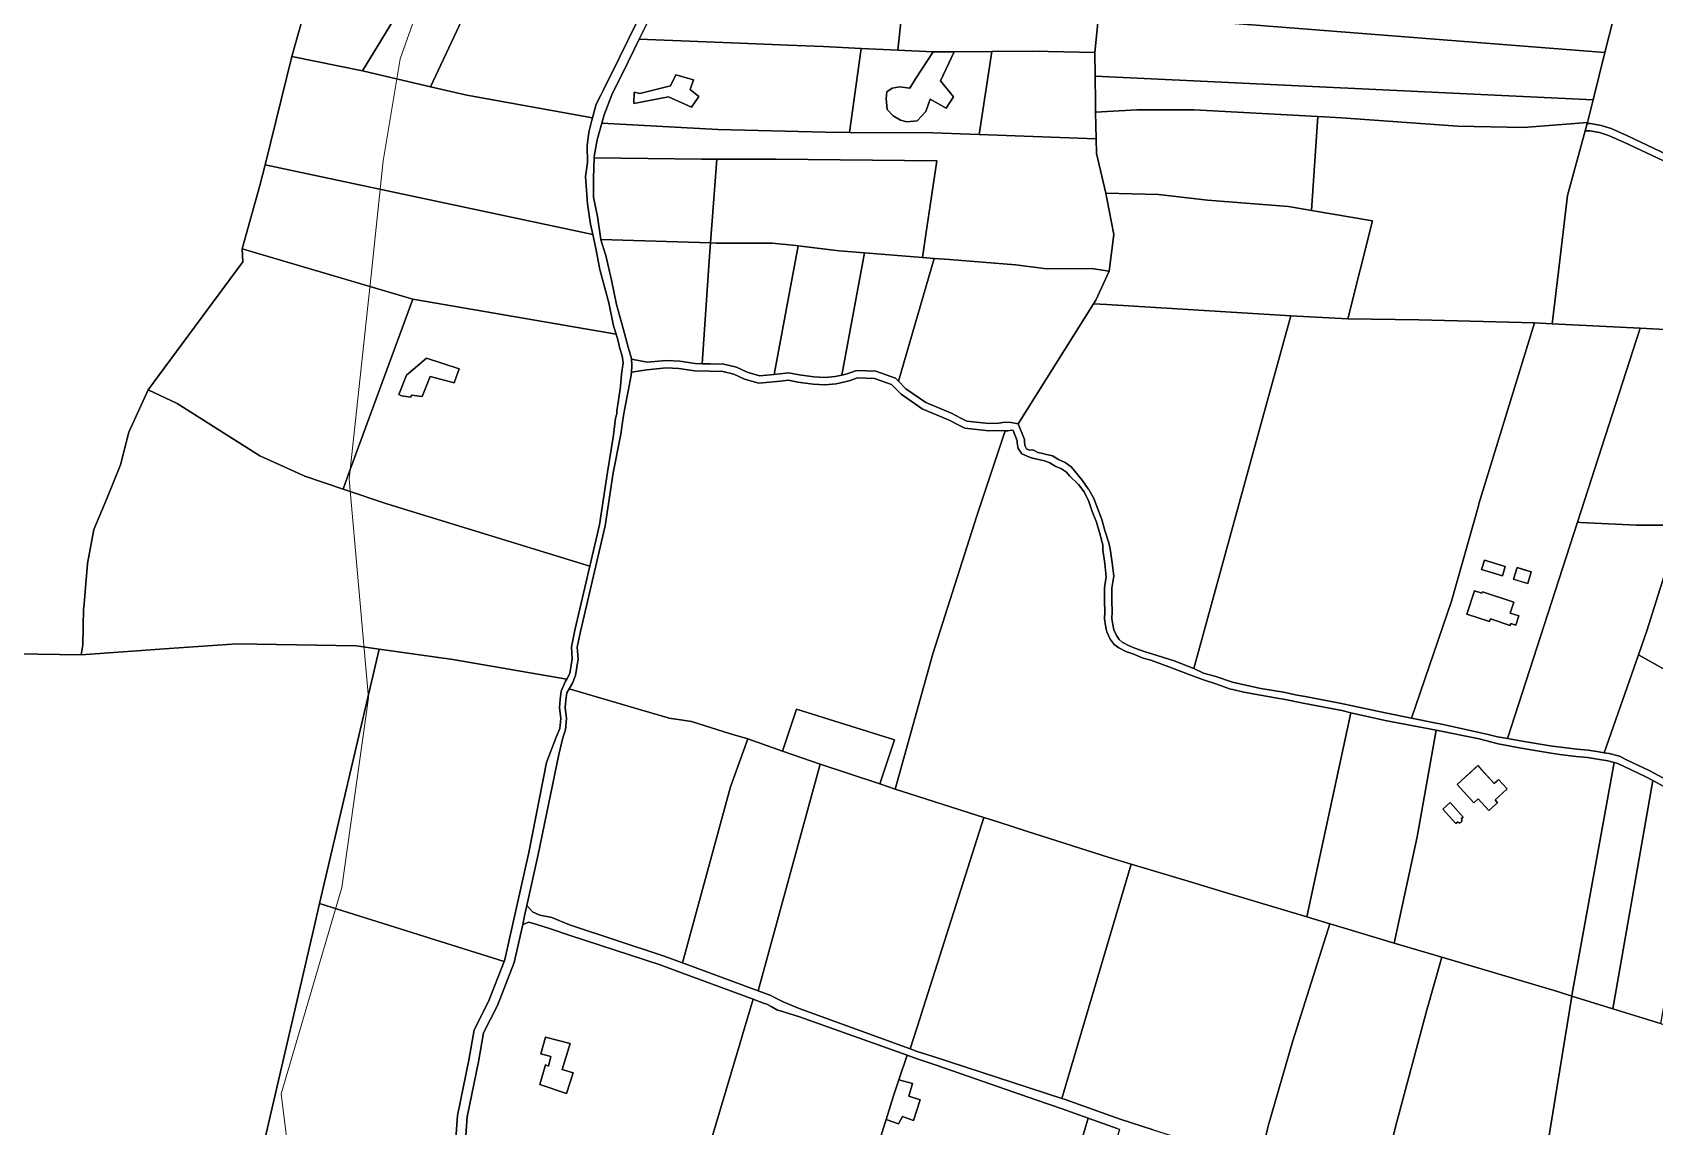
# Model space of a CAD drawing. Header units: metres. Extents: x 3 to 1027712, y 40 to 4430649.
# Drawn here: x 504594 to 505261, y 4408848 to 4409298 of the extents above; entities that cross this region are included whole.
import ezdxf

# ---------------------------------------------------------------- set-up
doc = ezdxf.new("R2010")
doc.units = ezdxf.units.M
doc.header["$MEASUREMENT"] = 0
doc.layers.add('A.ES.SDGC.CP.07003.cadastralparcel — CadastralParcel', color=1, linetype='Continuous')
doc.layers.add('Habitats_5_km', color=7, linetype='Continuous', lineweight=9, true_color=0xbefad2)

msp = doc.modelspace()

# ---------------------------------------------------------------- linework, layer by layer
at = {"layer": 'A.ES.SDGC.CP.07003.cadastralparcel — CadastralParcel', "color": 7, "linetype": 'Continuous', "flags": 128}
for points in [[(504729.9, 4409282.33), (504700.88, 4409288.25), (504708.15, 4409314.23), (504718.33, 4409331.3), (504731.54, 4409347.3), (504744.5, 4409363.81), (504755.3, 4409375.82), (504763.26, 4409373.19), (504776.1, 4409368.96), (504786.64, 4409366.83), (504769.05, 4409341.98), (504754.2, 4409320.55), (504745.78, 4409308.4), (504729.9, 4409282.33)], [(504732.78, 4409281.75), (504729.9, 4409282.33), (504745.78, 4409308.4), (504754.2, 4409320.55), (504769.05, 4409341.98), (504786.64, 4409366.83), (504799.93, 4409364.15), (504791.32, 4409346.68), (504785.68, 4409335.22), (504757.93, 4409275.82), (504732.78, 4409281.75)], [(504772.76, 4409272.32), (504757.93, 4409275.82), (504785.68, 4409335.22), (504791.32, 4409346.68), (504796.29, 4409345.34), (504800.69, 4409344.01), (504809.52, 4409342.24), (504819.35, 4409339.78), (504830.17, 4409335.99), (504833.35, 4409334.87), (504852.96, 4409325.58), (504850.68, 4409320.93), (504845.47, 4409308.07), (504835.63, 4409287.89), (504828.86, 4409274.36), (504827.9, 4409272.34), (504826.05, 4409268.6), (504824.55, 4409263.1), (504772.76, 4409272.32)], [(504964.57, 4409290.16), (504950.11, 4409290.88), (504952.3, 4409311.39), (504955.71, 4409342.61), (504988.79, 4409340.42), (505014.9, 4409338.68), (505033.01, 4409337.77), (505034.06, 4409337.72), (505034.37, 4409323.15), (505034.27, 4409322.08), (505032.73, 4409306.22), (505031.14, 4409289.87), (505005.59, 4409290.54), (504988.68, 4409290.38), (504973.29, 4409290.23), (504964.91, 4409290.14), (504964.57, 4409290.16)], [(505240.89, 4409289.93), (505032.73, 4409306.22), (505034.27, 4409322.08), (505246.29, 4409311.59), (505240.89, 4409289.93)], [(505233.61, 4409260.7), (505233.71, 4409261.13), (505236.03, 4409270.44), (505240.89, 4409289.93), (505246.29, 4409311.59), (505249.82, 4409325.77), (505295.27, 4409322.8), (505281.71, 4409240.75), (505277.4, 4409242.79), (505250.25, 4409255.66), (505243.43, 4409258.65), (505239.42, 4409259.88), (505235.03, 4409260.71), (505233.61, 4409260.7)], [(505031.22, 4409280.23), (505031.14, 4409289.87), (505032.73, 4409306.22), (505240.89, 4409289.93), (505236.03, 4409270.44), (505031.22, 4409280.23)], [(504875.98, 4409258.21), (504828.4, 4409260.88), (504829.36, 4409264.29), (504832.44, 4409272.57), (504839.22, 4409286.12), (504843.75, 4409295.41), (504888.54, 4409293.63), (504904.88, 4409292.98), (504919.51, 4409292.4), (504934.97, 4409291.63), (504930.26, 4409257.05), (504920.35, 4409257.1), (504875.98, 4409258.21)], [(504824.65, 4409215.06), (504689.83, 4409243.75), (504700.88, 4409288.25), (504729.9, 4409282.33), (504732.78, 4409281.75), (504757.93, 4409275.82), (504772.76, 4409272.32), (504824.55, 4409263.1), (504824.28, 4409262.11), (504823.01, 4409257.15), (504822.26, 4409251.56), (504822.4, 4409244.7), (504821.65, 4409238.85), (504822.44, 4409227.67), (504823.73, 4409219.29), (504824.65, 4409215.06)], [(504964.47, 4409256.87), (504930.26, 4409257.05), (504934.97, 4409291.63), (504950.11, 4409290.88), (504964.57, 4409290.16), (504957.3, 4409279.07), (504955.02, 4409275.25), (504950.7, 4409275.74), (504947.77, 4409275.23), (504945.49, 4409273.69), (504945.24, 4409271.03), (504945.76, 4409266.46), (504948.18, 4409263.8), (504951.11, 4409262.03), (504953.78, 4409261.41), (504958.1, 4409261.8), (504961.53, 4409265.62), (504963.42, 4409270.71), (504969.92, 4409267.05), (504972.96, 4409271.63), (504967.6, 4409278.22), (504973.29, 4409290.23), (504988.68, 4409290.38), (504983.56, 4409256.18), (504964.47, 4409256.87)], [(504973.29, 4409290.23), (504967.6, 4409278.22), (504972.96, 4409271.63), (504969.92, 4409267.05), (504963.42, 4409270.71), (504961.53, 4409265.62), (504958.1, 4409261.8), (504953.78, 4409261.41), (504951.11, 4409262.03), (504948.18, 4409263.8), (504945.76, 4409266.46), (504945.24, 4409271.03), (504945.49, 4409273.69), (504947.77, 4409275.23), (504950.7, 4409275.74), (504955.02, 4409275.25), (504957.3, 4409279.07), (504964.57, 4409290.16), (504964.91, 4409290.14), (504973.29, 4409290.23)], [(505031.62, 4409254.44), (504983.56, 4409256.18), (504988.68, 4409290.38), (505005.59, 4409290.54), (505031.14, 4409289.87), (505031.22, 4409280.23), (505031.32, 4409269.17), (505031.4, 4409265.35), (505031.62, 4409254.44)], [(504868.2, 4409271.77), (504865.28, 4409267.44), (504855.73, 4409271.72), (504841.5, 4409269.01), (504841.62, 4409273.58), (504844.03, 4409273.08), (504856.61, 4409276.17), (504858.77, 4409280.75), (504866.03, 4409278.62), (504864.64, 4409274.68), (504868.2, 4409271.77)], [(504868.2, 4409271.77), (504864.64, 4409274.68), (504866.03, 4409278.62), (504858.77, 4409280.75), (504856.61, 4409276.17), (504844.03, 4409273.08), (504841.62, 4409273.58), (504841.5, 4409269.01), (504855.73, 4409271.72), (504865.28, 4409267.44), (504868.2, 4409271.77)], [(505031.22, 4409280.23), (505236.03, 4409270.44), (505233.71, 4409261.13), (505207.42, 4409259.01), (505180.47, 4409259.67), (505132.53, 4409263.06), (505122.83, 4409263.59), (505072.01, 4409266.4), (505048.36, 4409266.31), (505031.4, 4409265.35), (505031.32, 4409269.17), (505031.22, 4409280.23)], [(504869.27, 4409245.99), (504825.18, 4409246.61), (504825.2, 4409247.12), (504826.46, 4409253.98), (504828.4, 4409260.88), (504875.98, 4409258.21), (504920.35, 4409257.1), (504930.26, 4409257.05), (504964.47, 4409256.87), (504983.56, 4409256.18), (505031.62, 4409254.44), (505031.75, 4409248.35), (505035.59, 4409232.04), (505036.11, 4409229.83), (505038.94, 4409214.98), (505036.94, 4409199.99), (505029.69, 4409201.1), (505011.38, 4409200.91), (504998.41, 4409202.52), (504971.33, 4409204.71), (504965.01, 4409205.21), (504960.27, 4409205.59), (504961.8, 4409215.95), (504963.43, 4409226.96), (504966.15, 4409245.32), (504899.91, 4409245.98), (504875.59, 4409245.99), (504869.27, 4409245.99)], [(505031.62, 4409254.44), (505031.4, 4409265.35), (505048.36, 4409266.31), (505072.01, 4409266.4), (505122.83, 4409263.59), (505120.2, 4409224.94), (505110.75, 4409226.54), (505077.43, 4409229.21), (505057.34, 4409231.55), (505035.59, 4409232.04), (505031.75, 4409248.35), (505031.62, 4409254.44)], [(505145.34, 4409220.69), (505120.2, 4409224.94), (505122.83, 4409263.59), (505132.53, 4409263.06), (505180.47, 4409259.67), (505207.42, 4409259.01), (505233.71, 4409261.13), (505233.61, 4409260.7), (505232.79, 4409257.7), (505225.54, 4409231.14), (505221.79, 4409199.85), (505219.21, 4409178.28), (505211.93, 4409178.64), (505164.38, 4409179.87), (505135.14, 4409180.27), (505145.34, 4409220.69)], [(505255.46, 4409176.48), (505219.21, 4409178.28), (505221.79, 4409199.85), (505225.54, 4409231.14), (505232.79, 4409257.7), (505234.75, 4409257.71), (505238.7, 4409256.96), (505242.39, 4409255.83), (505249, 4409252.93), (505276.11, 4409240.08), (505281.51, 4409237.52), (505270.78, 4409175.71), (505255.46, 4409176.48)], [(504750.6, 4409188.41), (504680.44, 4409209.11), (504687.71, 4409235.23), (504689.83, 4409243.75), (504824.65, 4409215.06), (504825.91, 4409209.26), (504827.46, 4409200.62), (504831.17, 4409186.91), (504833.09, 4409177.51), (504834.18, 4409173.97), (504750.6, 4409188.41)], [(504824.97, 4409230.35), (504824.96, 4409238.22), (504825.18, 4409246.61), (504869.27, 4409245.99), (504875.59, 4409245.99), (504873.05, 4409211.55), (504827.91, 4409212.96), (504826.52, 4409222.47), (504824.97, 4409230.35)], [(504875.44, 4409211.48), (504873.05, 4409211.55), (504875.59, 4409245.99), (504899.91, 4409245.98), (504966.15, 4409245.32), (504963.43, 4409226.96), (504961.8, 4409215.95), (504960.27, 4409205.59), (504936.32, 4409207.52), (504925.93, 4409208.35), (504909.1, 4409210.33), (504908.12, 4409210.45), (504898.46, 4409211.43), (504875.44, 4409211.48)], [(505036.01, 4409186.19), (505030.59, 4409186.52), (505031.54, 4409188.05), (505036.94, 4409199.99), (505038.94, 4409214.98), (505036.11, 4409229.83), (505035.59, 4409232.04), (505057.34, 4409231.55), (505077.43, 4409229.21), (505110.75, 4409226.54), (505120.2, 4409224.94), (505145.34, 4409220.69), (505135.14, 4409180.27), (505111.74, 4409181.59), (505036.01, 4409186.19)], [(504653.63, 4409145.55), (504641.78, 4409151.07), (504646.05, 4409156.85), (504680.73, 4409203.79), (504680.44, 4409209.11), (504750.6, 4409188.41), (504723.89, 4409115.67), (504721.9, 4409110.26), (504706.12, 4409115.63), (504687.71, 4409123.93), (504653.63, 4409145.55)], [(504827.91, 4409212.96), (504873.05, 4409211.55), (504872.5, 4409204.13), (504869.64, 4409161.88), (504866.73, 4409161.99), (504860.36, 4409162.86), (504854.76, 4409163.22), (504847, 4409162.43), (504840.52, 4409163.79), (504840.5, 4409164.07), (504839.22, 4409168.63), (504837.17, 4409176.38), (504834.35, 4409186.28), (504832.29, 4409196.31), (504829.98, 4409206.35), (504827.93, 4409212.82), (504827.91, 4409212.96)], [(504872.84, 4409161.75), (504869.64, 4409161.88), (504872.5, 4409204.13), (504873.05, 4409211.55), (504875.44, 4409211.48), (504898.46, 4409211.43), (504908.12, 4409210.45), (504909.1, 4409210.33), (504899.23, 4409157.43), (504893.21, 4409156.87), (504888.11, 4409158.37), (504883.66, 4409160.38), (504878.56, 4409161.64), (504872.84, 4409161.75)], [(504899.23, 4409157.43), (504909.1, 4409210.33), (504925.93, 4409208.35), (504936.32, 4409207.52), (504927, 4409157.21), (504924.26, 4409156.57), (504920.19, 4409156.18), (504915.48, 4409156.42), (504909.5, 4409157.29), (504905.17, 4409158.17), (504901.48, 4409157.64), (504899.23, 4409157.43)], [(504927, 4409157.21), (504936.32, 4409207.52), (504960.27, 4409205.59), (504965.01, 4409205.21), (504950.31, 4409154.66), (504949.08, 4409155.88), (504941.06, 4409158.78), (504933.04, 4409159.01), (504929.22, 4409157.73), (504927, 4409157.21)], [(504953.42, 4409151.58), (504950.31, 4409154.66), (504965.01, 4409205.21), (504971.33, 4409204.71), (504998.41, 4409202.52), (505011.38, 4409200.91), (505029.69, 4409201.1), (505036.94, 4409199.99), (505031.54, 4409188.05), (505030.59, 4409186.52), (504999.64, 4409137.11), (504996.71, 4409137.62), (504994.15, 4409137.86), (504991.62, 4409137.34), (504987.55, 4409137.21), (504978.52, 4409138.2), (504977.3, 4409138.83), (504976.6, 4409139.21), (504973.36, 4409140.86), (504972.4, 4409141.34), (504961.57, 4409145.89), (504953.42, 4409151.58)], [(504739.85, 4409104.16), (504721.9, 4409110.26), (504723.89, 4409115.67), (504750.6, 4409188.41), (504834.18, 4409173.97), (504834.89, 4409171.67), (504835.79, 4409168.12), (504836.68, 4409165.08), (504837.07, 4409162.27), (504836.44, 4409157.58), (504835.95, 4409152.49), (504835.18, 4409146.92), (504834.57, 4409142.45), (504834.52, 4409141.94), (504834.44, 4409141.18), (504833.94, 4409139.4), (504833.19, 4409132.41), (504830.67, 4409117.28), (504827.41, 4409095.54), (504823.4, 4409078.52), (504739.85, 4409104.16)], [(505002.21, 4409130.63), (504999.64, 4409137.11), (505030.59, 4409186.52), (505036.01, 4409186.19), (505111.74, 4409181.59), (505097.87, 4409131.37), (505071.77, 4409036.44), (505063.67, 4409039.54), (505054.49, 4409042.52), (505051.87, 4409043.24), (505047.57, 4409044.78), (505044.95, 4409045.86), (505042.33, 4409047.29), (505041.14, 4409048.36), (505040.06, 4409050.03), (505038.87, 4409052.41), (505038.51, 4409054.55), (505038.15, 4409057.06), (505038.27, 4409059.8), (505038.15, 4409064.32), (505038.15, 4409069.45), (505038.92, 4409074.49), (505038.17, 4409079.98), (505037.42, 4409085.71), (505036.92, 4409088.21), (505035.17, 4409093.21), (505033.92, 4409097.7), (505032.17, 4409102.43), (505030.68, 4409106.42), (505028.6, 4409110.12), (505028.43, 4409110.42), (505025.93, 4409113.92), (505022.93, 4409117.65), (505021.44, 4409119.41), (505018.94, 4409121.15), (505016.19, 4409122.39), (505013.69, 4409123.89), (505010.7, 4409124.64), (505009.66, 4409124.91), (505007.7, 4409125.39), (505005.7, 4409126.39), (505004.03, 4409126.32), (505002.96, 4409126.88), (505002.46, 4409127.89), (505002.21, 4409129.39), (505002.21, 4409130.63)], [(505075.83, 4409034.54), (505071.77, 4409036.44), (505097.87, 4409131.37), (505111.74, 4409181.59), (505135.14, 4409180.27), (505164.38, 4409179.87), (505211.93, 4409178.64), (505189.1, 4409104.14), (505188.89, 4409103.4), (505177.75, 4409064.09), (505161.33, 4409015.99), (505151.14, 4409018.02), (505131.82, 4409022.19), (505117.57, 4409024.89), (505114.38, 4409025.53), (505108.74, 4409026.67), (505099.32, 4409028.22), (505093.72, 4409029.41), (505087.76, 4409030.84), (505080.84, 4409033.11), (505075.83, 4409034.54)], [(505171.53, 4409013.97), (505161.33, 4409015.99), (505177.75, 4409064.09), (505188.89, 4409103.4), (505189.1, 4409104.14), (505211.93, 4409178.64), (505219.21, 4409178.28), (505255.46, 4409176.48), (505229.68, 4409096.66), (505200.9, 4409007.6), (505196.76, 4409008.33), (505192.87, 4409009.26), (505189.25, 4409010.12), (505173.14, 4409013.62), (505171.53, 4409013.97)], [(505230.82, 4409096.54), (505229.68, 4409096.66), (505255.46, 4409176.48), (505270.78, 4409175.71), (505288.63, 4409174.82), (505295.21, 4409174.5), (505282.86, 4409131.86), (505277.06, 4409111.82), (505271.87, 4409095.41), (505253.83, 4409095.36), (505230.82, 4409096.54)], [(504745.91, 4409148.63), (504744.86, 4409149.21), (504747.97, 4409157.08), (504756.21, 4409164.19), (504769.63, 4409159.73), (504767.6, 4409153.93), (504764.04, 4409154.95), (504757.74, 4409156.58), (504754.38, 4409148.35), (504750.11, 4409148.96), (504749.8, 4409148.04), (504745.91, 4409148.63)], [(504744.86, 4409149.21), (504745.91, 4409148.63), (504749.8, 4409148.04), (504750.11, 4409148.96), (504754.38, 4409148.35), (504757.74, 4409156.58), (504764.04, 4409154.95), (504767.6, 4409153.93), (504769.63, 4409159.73), (504756.21, 4409164.19), (504747.97, 4409157.08), (504744.86, 4409149.21)], [(504843.89, 4409019.54), (504814.88, 4409028.08), (504816.21, 4409030.43), (504817.49, 4409033.57), (504818.61, 4409040.37), (504818.22, 4409045.16), (504819.53, 4409051.65), (504829.77, 4409095.08), (504833.04, 4409116.9), (504836.11, 4409132.93), (504837.12, 4409139.66), (504837.75, 4409143.59), (504839.13, 4409150.59), (504840.39, 4409157.08), (504840.47, 4409158.41), (504846.84, 4409159.41), (504854.81, 4409160.21), (504860.06, 4409159.88), (504866.46, 4409158.99), (504872.75, 4409158.75), (504878.17, 4409158.66), (504882.67, 4409157.54), (504887.06, 4409155.55), (504892.91, 4409153.82), (504901.83, 4409154.67), (504905.08, 4409155.12), (504908.98, 4409154.33), (504915.19, 4409153.44), (504920.26, 4409153.17), (504924.75, 4409153.61), (504930.04, 4409154.85), (504933.49, 4409156), (504940.49, 4409155.8), (504947.44, 4409153.29), (504951.49, 4409149.27), (504960.12, 4409143.25), (504971.14, 4409138.62), (504975.22, 4409136.54), (504977.62, 4409135.27), (504987.44, 4409134.2), (504991.63, 4409134.33), (504994.25, 4409134.25), (504982.63, 4409099.22), (504964.44, 4409042.51), (504949.05, 4408986.8), (504942.61, 4408988.95), (504948.75, 4409007.14), (504908.42, 4409019.7), (504902.67, 4409002.48), (504888.35, 4409007.43), (504881.29, 4409009.61), (504865.19, 4409014.59), (504860.69, 4409015.29), (504855.9, 4409016.04), (504855.65, 4409016.08), (504843.89, 4409019.54)], [(504614.25, 4409042.12), (504614.83, 4409046.17), (504615.19, 4409061), (504615.23, 4409061.41), (504616.76, 4409079.61), (504619.4, 4409093.64), (504624.94, 4409106.73), (504630.37, 4409120.2), (504633.76, 4409133.71), (504641.78, 4409151.07), (504653.63, 4409145.55), (504687.71, 4409123.93), (504706.12, 4409115.63), (504721.9, 4409110.26), (504739.85, 4409104.16), (504823.4, 4409078.52), (504817.19, 4409052.17), (504815.8, 4409045.3), (504816.19, 4409040.47), (504815.19, 4409034.37), (504813.92, 4409032.11), (504767.02, 4409040.18), (504736.71, 4409044.46), (504727.24, 4409045.8), (504678.22, 4409046.62), (504650.35, 4409044.66), (504614.25, 4409042.12)], [(505035.8, 4409052.58), (505035.99, 4409051.47), (505037.45, 4409048.54), (505039, 4409046.34), (505040.92, 4409044.88), (505043.91, 4409043.41), (505046.67, 4409042.45), (505051.01, 4409040.65), (505054.17, 4409039.81), (505062.67, 4409036.71), (505070.6, 4409033.68), (505075.38, 4409031.86), (505080.85, 4409030.06), (505086.94, 4409027.95), (505087.84, 4409027.76), (505092.4, 4409026.75), (505099.23, 4409025.46), (505106.93, 4409024.13), (505108.7, 4409023.82), (505117.5, 4409022.02), (505132.67, 4409019.09), (505136.44, 4409018.24), (505118.34, 4408934.22), (505083.87, 4408944.58), (505070.93, 4408948.47), (505046, 4408955.97), (505036.98, 4408958.68), (505003.38, 4408969.39), (504991.19, 4408973.28), (504985.45, 4408975.11), (504955.04, 4408984.81), (504949.05, 4408986.8), (504964.44, 4409042.51), (504982.63, 4409099.22), (504994.25, 4409134.25), (504995.36, 4409134.21), (504996.81, 4409134.55), (504997.47, 4409134.43), (504999.21, 4409130.06), (504999.21, 4409129.13), (504999.57, 4409126.95), (505001.09, 4409124.75), (505004.27, 4409123.39), (505005.49, 4409123.01), (505007.41, 4409122.62), (505010.34, 4409121.96), (505012.53, 4409121.09), (505014.8, 4409119.74), (505017.45, 4409118.54), (505019.41, 4409117.17), (505020.62, 4409115.75), (505024.32, 4409112.19), (505026.74, 4409109.1), (505028.6, 4409105.21), (505029.96, 4409101.1), (505031.76, 4409096.64), (505033.06, 4409092.42), (505034.35, 4409087.29), (505034.46, 4409085.23), (505035.19, 4409079.59), (505035.73, 4409074.19), (505035.15, 4409069.67), (505035.15, 4409064.28), (505035.27, 4409059.82), (505035.15, 4409056.91), (505035.55, 4409054.1), (505035.8, 4409052.58)], [(505206.9, 4409006.55), (505200.9, 4409007.6), (505229.68, 4409096.66), (505230.82, 4409096.54), (505253.83, 4409095.36), (505271.87, 4409095.41), (505269.15, 4409086.79), (505258.13, 4409051.94), (505254.68, 4409042.04), (505240.65, 4409001.76), (505238.38, 4409002.14), (505234.08, 4409002.85), (505229.31, 4409003.21), (505222.76, 4409004.04), (505219.18, 4409004.52), (505206.9, 4409006.55)], [(505275.48, 4409030.42), (505254.68, 4409042.04), (505258.13, 4409051.94), (505269.15, 4409086.79), (505336.82, 4409050.56), (505336.2, 4409047.15), (505326.05, 4408991.48), (505320.45, 4408994.13), (505323.47, 4409005.57), (505275.48, 4409030.42)], [(505190.16, 4409077.13), (505191.32, 4409080.96), (505199.93, 4409078.37), (505198.78, 4409074.54), (505190.16, 4409077.13)], [(505190.16, 4409077.13), (505198.78, 4409074.54), (505199.93, 4409078.37), (505191.32, 4409080.96), (505190.16, 4409077.13)], [(505207.3, 4409077.2), (505210.62, 4409076.17), (505209.14, 4409071.39), (505205.84, 4409072.41), (505203.31, 4409073.19), (505204.79, 4409077.97), (505207.3, 4409077.2)], [(505203.31, 4409073.19), (505209.14, 4409071.39), (505210.62, 4409076.17), (505204.79, 4409077.97), (505203.31, 4409073.19)], [(505201.99, 4409054.11), (505193.78, 4409056.83), (505193.43, 4409055.78), (505184.13, 4409058.85), (505187.29, 4409068.44), (505190.33, 4409067.44), (505190.52, 4409068.01), (505203.4, 4409063.76), (505201.9, 4409059.23), (505205.45, 4409058.06), (505204.21, 4409054.28), (505202.26, 4409054.92), (505201.99, 4409054.11)], [(505201.99, 4409054.11), (505202.26, 4409054.92), (505204.21, 4409054.28), (505205.45, 4409058.06), (505201.9, 4409059.23), (505203.4, 4409063.76), (505190.52, 4409068.01), (505190.33, 4409067.44), (505187.29, 4409068.44), (505184.13, 4409058.85), (505193.43, 4409055.78), (505193.78, 4409056.83), (505201.99, 4409054.11)], [(504788.18, 4408915.88), (504712.26, 4408939.73), (504736.71, 4409044.46), (504767.02, 4409040.18), (504813.92, 4409032.11), (504813.41, 4409031.19), (504811.64, 4409027.11), (504811.14, 4409023.68), (504810.89, 4409020.38), (504811.41, 4409015.8), (504811.03, 4409011.73), (504809.51, 4409008.17), (504805.59, 4408997.74), (504798.25, 4408960.69), (504788.49, 4408916.67), (504788.18, 4408915.88)], [(504799.75, 4408936.36), (504797.51, 4408938.87), (504802.16, 4408959.86), (504810.61, 4409001.01), (504812.31, 4409007.92), (504813.39, 4409011.14), (504813.82, 4409015.83), (504813.3, 4409020.42), (504813.52, 4409023.42), (504813.97, 4409026.45), (504814.88, 4409028.08), (504843.89, 4409019.54), (504855.65, 4409016.08), (504855.9, 4409016.04), (504860.69, 4409015.29), (504865.19, 4409014.59), (504881.29, 4409009.61), (504888.35, 4409007.43), (504881.28, 4408987.72), (504861.45, 4408915.35), (504853.58, 4408918.26), (504815.02, 4408930.95), (504807.76, 4408933.97), (504802.8, 4408934.97), (504799.75, 4408936.36)], [(504918.13, 4408997.12), (504902.67, 4409002.48), (504908.42, 4409019.7), (504948.75, 4409007.14), (504942.61, 4408988.95), (504918.13, 4408997.12)], [(505127.79, 4408931.37), (505118.34, 4408934.22), (505136.44, 4409018.24), (505150.53, 4409015.08), (505171.53, 4409011.12), (505163.74, 4408967.14), (505154.28, 4408923.46), (505133.82, 4408929.56), (505127.79, 4408931.37)], [(504892.63, 4408903.84), (504861.45, 4408915.35), (504881.28, 4408987.72), (504888.35, 4409007.43), (504902.67, 4409002.48), (504918.13, 4408997.12), (504892.63, 4408903.84)], [(505173.79, 4408917.64), (505154.28, 4408923.46), (505163.74, 4408967.14), (505171.53, 4409011.12), (505189.18, 4409007.45), (505197.02, 4409005.43), (505206.39, 4409003.59), (505218.74, 4409001.55), (505222.37, 4409001.07), (505229.01, 4409000.22), (505233.73, 4408999.87), (505237.88, 4408999.18), (505242.05, 4408998.48), (505244.67, 4408997.81), (505227.47, 4408902.72), (505227.29, 4408901.62), (505221.36, 4408903.46), (505173.79, 4408917.64)], [(504897.87, 4408901.9), (504892.63, 4408903.84), (504918.13, 4408997.12), (504942.61, 4408988.95), (504949.05, 4408986.8), (504955.04, 4408984.81), (504985.45, 4408975.11), (504959.64, 4408894.09), (504959.2, 4408892.68), (504955.14, 4408879.93), (504909.45, 4408896.48), (504902.95, 4408899.24), (504902.32, 4408899.51), (504899.36, 4408901.1), (504897.87, 4408901.9)], [(505181.99, 4408990.44), (505185.55, 4408993.65), (505188.68, 4408996.47), (505190.18, 4408994.8), (505195.34, 4408989.08), (505196.44, 4408990.07), (505197.19, 4408990.75), (505200.69, 4408986.87), (505197.08, 4408983.62), (505195.71, 4408982.38), (505196.77, 4408981.21), (505193.21, 4408978), (505188.84, 4408982.84), (505186.98, 4408981.16), (505180.13, 4408988.76), (505181.99, 4408990.44)], [(505180.13, 4408988.76), (505186.98, 4408981.16), (505188.84, 4408982.84), (505193.21, 4408978), (505196.77, 4408981.21), (505195.71, 4408982.38), (505197.08, 4408983.62), (505200.69, 4408986.87), (505197.19, 4408990.75), (505196.44, 4408990.07), (505195.34, 4408989.08), (505188.68, 4408996.47), (505180.13, 4408988.76)], [(505244.14, 4408896.41), (505227.29, 4408901.62), (505227.47, 4408902.72), (505244.67, 4408997.81), (505245.81, 4408997.52), (505248.53, 4408996.21), (505257.77, 4408991.83), (505260.66, 4408990.28), (505244.14, 4408896.41)], [(505263.8, 4408890.34), (505244.14, 4408896.41), (505260.66, 4408990.28), (505265.08, 4408987.9), (505277.95, 4408981.12), (505280.06, 4408979.95), (505263.8, 4408890.34)], [(505179.6, 4408972.61), (505174.24, 4408978.55), (505177.21, 4408981.23), (505182.57, 4408975.29), (505181.82, 4408974.62), (505181.91, 4408974.51), (505182, 4408974.34), (505182.06, 4408974.14), (505182.08, 4408973.95), (505182.06, 4408973.75), (505182, 4408973.56), (505181.9, 4408973.38), (505181.78, 4408973.23), (505181.62, 4408973.1), (505181.44, 4408973.02), (505181.25, 4408972.96), (505181.05, 4408972.95), (505180.85, 4408972.98), (505180.66, 4408973.04), (505180.49, 4408973.15), (505180.34, 4408973.28), (505179.6, 4408972.61)], [(505179.6, 4408972.61), (505180.34, 4408973.28), (505180.49, 4408973.15), (505180.66, 4408973.04), (505180.85, 4408972.98), (505181.05, 4408972.95), (505181.25, 4408972.96), (505181.44, 4408973.02), (505181.62, 4408973.1), (505181.78, 4408973.23), (505181.9, 4408973.38), (505182, 4408973.56), (505182.06, 4408973.75), (505182.08, 4408973.95), (505182.06, 4408974.14), (505182, 4408974.34), (505181.91, 4408974.51), (505181.82, 4408974.62), (505182.57, 4408975.29), (505177.21, 4408981.23), (505174.24, 4408978.55), (505179.6, 4408972.61)], [(504958.07, 4408878.87), (504955.14, 4408879.93), (504959.2, 4408892.68), (504959.64, 4408894.09), (504985.45, 4408975.11), (504991.19, 4408973.28), (505003.38, 4408969.39), (505036.98, 4408958.68), (505046, 4408955.97), (505025.77, 4408887.31), (505018.37, 4408862.2), (505017.56, 4408859.46), (504964.64, 4408876.73), (504958.07, 4408878.87)], [(505018.9, 4408859.02), (505017.56, 4408859.46), (505018.37, 4408862.2), (505025.77, 4408887.31), (505046, 4408955.97), (505070.93, 4408948.47), (505083.87, 4408944.58), (505118.34, 4408934.22), (505127.79, 4408931.37), (505112.56, 4408883.24), (505102.6, 4408848.65), (505102.18, 4408846.95), (505097.99, 4408829.88), (505089.28, 4408832.72), (505078.41, 4408835.62), (505077.45, 4408837.13), (505075.28, 4408839.15), (505073.37, 4408840.54), (505069.17, 4408842.18), (505065.22, 4408843.31), (505055.24, 4408846.51), (505055.04, 4408846.58), (505041.55, 4408850.97), (505018.9, 4408859.02)], [(504766.69, 4408820.33), (504689.85, 4408843.28), (504709.74, 4408928.93), (504712.26, 4408939.73), (504788.18, 4408915.88), (504781.72, 4408899.39), (504775.81, 4408887.8), (504773.69, 4408875.27), (504768.99, 4408852.5), (504766.69, 4408820.33)], [(504770.67, 4408819.89), (504772.96, 4408851.95), (504777.62, 4408874.53), (504779.65, 4408886.53), (504785.37, 4408897.75), (504792.33, 4408915.5), (504795.8, 4408931.14), (504798.36, 4408932.03), (504801.56, 4408931.14), (504807.26, 4408929.27), (504814.9, 4408926.76), (504852.26, 4408914.48), (504858.93, 4408912.02), (504890.58, 4408900.33), (504886.91, 4408887.99), (504885.27, 4408882.45), (504871.43, 4408835.87), (504857.52, 4408792.8), (504857.28, 4408792.88), (504838.06, 4408798.64), (504812.56, 4408806.29), (504770.67, 4408818.86), (504770.67, 4408819.89)], [(505110.03, 4408825.94), (505097.99, 4408829.88), (505102.18, 4408846.95), (505102.6, 4408848.65), (505112.56, 4408883.24), (505127.79, 4408931.37), (505133.82, 4408929.56), (505154.28, 4408923.46), (505173.79, 4408917.64), (505167.47, 4408895.38), (505155.37, 4408849.86), (505146.17, 4408813.83), (505111.74, 4408825.37), (505110.03, 4408825.94)], [(505146.42, 4408813.75), (505146.17, 4408813.83), (505155.37, 4408849.86), (505167.47, 4408895.38), (505173.79, 4408917.64), (505221.36, 4408903.46), (505227.29, 4408901.62), (505209.67, 4408793.02), (505177.83, 4408803.36), (505150.11, 4408812.36), (505146.42, 4408813.75)], [(504919.77, 4408771.89), (504857.52, 4408792.8), (504871.43, 4408835.87), (504885.27, 4408882.45), (504886.91, 4408887.99), (504890.58, 4408900.33), (504894.82, 4408898.76), (504896.22, 4408898.25), (504897.98, 4408897.3), (504900.59, 4408895.89), (504901.21, 4408895.7), (504909.59, 4408893.05), (504953.88, 4408877.31), (504950.5, 4408867.14), (504948.32, 4408860.54), (504945.26, 4408850.78), (504944.87, 4408849.55), (504936.45, 4408822.64), (504919.77, 4408771.89)], [(505240.33, 4408784.68), (505209.67, 4408793.02), (505227.29, 4408901.62), (505244.14, 4408896.41), (505263.8, 4408890.34), (505281.48, 4408884.87), (505301.78, 4408878.59), (505295.56, 4408851.84), (505295.36, 4408851.01), (505267.57, 4408777.35), (505242.88, 4408783.99), (505240.33, 4408784.68)], [(504816.49, 4408870.03), (504813.77, 4408861.58), (504802.77, 4408865.26), (504805.2, 4408873.28), (504806.34, 4408872.82), (504807.37, 4408876.76), (504803.29, 4408877.83), (504805.12, 4408884.77), (504815.27, 4408882.08), (504812.01, 4408871.4), (504816.49, 4408870.03)], [(504802.77, 4408865.26), (504813.77, 4408861.58), (504816.49, 4408870.03), (504812.01, 4408871.4), (504815.27, 4408882.08), (504805.12, 4408884.77), (504803.29, 4408877.83), (504807.37, 4408876.76), (504806.34, 4408872.82), (504805.2, 4408873.28), (504802.77, 4408865.26)], [(504945.43, 4408764.22), (504919.77, 4408771.89), (504936.45, 4408822.64), (504944.87, 4408849.55), (504945.26, 4408850.78), (504950.3, 4408849), (504952, 4408852.08), (504956.52, 4408850.37), (504959.28, 4408858.96), (504954.62, 4408860.47), (504956.13, 4408865.65), (504950.5, 4408867.14), (504953.88, 4408877.31), (504958.08, 4408875.82), (504966.22, 4408873.01), (505006.9, 4408858.94), (505017.61, 4408855.23), (505028.38, 4408851.41), (505007.25, 4408779.96), (504997.48, 4408748.8), (504985.31, 4408752.3), (504945.43, 4408764.22)], [(504950.3, 4408849), (504945.26, 4408850.78), (504948.32, 4408860.54), (504950.5, 4408867.14), (504956.13, 4408865.65), (504954.62, 4408860.47), (504959.28, 4408858.96), (504956.52, 4408850.37), (504952, 4408852.08), (504950.3, 4408849)], [(505012.29, 4408744.54), (504997.48, 4408748.8), (505007.25, 4408779.96), (505028.38, 4408851.41), (505040.26, 4408847.19), (505041.24, 4408846.87), (505012.29, 4408744.54)]]:
    msp.add_lwpolyline(points, close=True, dxfattribs=at)
for points in [[(504708.15, 4409314.23), (504700.88, 4409288.25), (504689.83, 4409243.75), (504687.71, 4409235.23), (504680.44, 4409209.11), (504680.73, 4409203.79), (504646.05, 4409156.85), (504641.78, 4409151.07), (504633.76, 4409133.71), (504630.37, 4409120.2), (504624.94, 4409106.73), (504619.4, 4409093.64), (504616.76, 4409079.61), (504615.23, 4409061.41), (504615.19, 4409061), (504614.83, 4409046.17), (504614.25, 4409042.12), (504596.34, 4409042.38), (504557.57, 4409042.95)], [(504766.69, 4408820.33), (504768.99, 4408852.5), (504773.69, 4408875.27), (504775.81, 4408887.8), (504781.72, 4408899.39), (504788.18, 4408915.88), (504788.49, 4408916.67), (504798.25, 4408960.69), (504805.59, 4408997.74), (504809.51, 4409008.17), (504811.03, 4409011.73), (504811.41, 4409015.8), (504810.89, 4409020.38), (504811.14, 4409023.68), (504811.64, 4409027.11), (504813.41, 4409031.19), (504813.92, 4409032.11), (504815.19, 4409034.37), (504816.19, 4409040.47), (504815.8, 4409045.3), (504817.19, 4409052.17), (504823.4, 4409078.52), (504827.41, 4409095.54), (504830.67, 4409117.28), (504833.19, 4409132.41), (504833.94, 4409139.4), (504834.44, 4409141.18), (504834.52, 4409141.94), (504834.57, 4409142.45), (504835.18, 4409146.92), (504835.95, 4409152.49), (504836.44, 4409157.58), (504837.07, 4409162.27), (504836.68, 4409165.08), (504835.79, 4409168.12), (504834.89, 4409171.67), (504834.18, 4409173.97), (504833.09, 4409177.51), (504831.17, 4409186.91), (504827.46, 4409200.62), (504825.91, 4409209.26), (504824.65, 4409215.06), (504823.73, 4409219.29), (504822.44, 4409227.67), (504821.65, 4409238.85), (504822.4, 4409244.7), (504822.26, 4409251.56), (504823.01, 4409257.15), (504824.28, 4409262.11), (504824.55, 4409263.1), (504826.05, 4409268.6), (504827.9, 4409272.34), (504828.86, 4409274.36), (504835.63, 4409287.89), (504845.47, 4409308.07)], [(504952.3, 4409311.39), (504950.11, 4409290.88), (504934.97, 4409291.63), (504919.51, 4409292.4), (504904.88, 4409292.98), (504888.54, 4409293.63), (504888.54, 4409293.63), (504843.75, 4409295.41), (504849.12, 4409306.44)], [(504849.12, 4409306.44), (504843.75, 4409295.41), (504839.22, 4409286.12), (504832.44, 4409272.57), (504829.36, 4409264.29), (504828.4, 4409260.88), (504826.46, 4409253.98), (504825.2, 4409247.12), (504825.18, 4409246.61), (504824.96, 4409238.22), (504824.97, 4409230.35), (504826.52, 4409222.47), (504827.91, 4409212.96), (504827.93, 4409212.82), (504829.98, 4409206.35), (504832.29, 4409196.31), (504834.35, 4409186.28), (504837.17, 4409176.38), (504839.22, 4409168.63), (504840.5, 4409164.07), (504840.52, 4409163.79), (504840.62, 4409161.39), (504840.64, 4409161.02), (504840.47, 4409158.41), (504840.39, 4409157.08), (504839.13, 4409150.59), (504837.75, 4409143.59), (504837.12, 4409139.66), (504836.11, 4409132.93), (504833.04, 4409116.9), (504829.77, 4409095.08), (504819.53, 4409051.65), (504818.22, 4409045.16), (504818.61, 4409040.37), (504817.49, 4409033.57), (504816.21, 4409030.43), (504814.88, 4409028.08), (504813.97, 4409026.45), (504813.52, 4409023.42), (504813.3, 4409020.42), (504813.82, 4409015.83), (504813.39, 4409011.14), (504812.31, 4409007.92), (504810.61, 4409001.01), (504802.16, 4408959.86), (504797.51, 4408938.87), (504796.56, 4408934.59), (504795.8, 4408931.14), (504792.33, 4408915.5), (504785.37, 4408897.75), (504779.65, 4408886.53), (504777.62, 4408874.53), (504772.96, 4408851.95), (504770.67, 4408819.89)], [(505276.11, 4409240.08), (505249, 4409252.93), (505242.39, 4409255.83), (505238.7, 4409256.96), (505234.75, 4409257.71), (505232.79, 4409257.7), (505233.61, 4409260.7), (505235.03, 4409260.71), (505239.42, 4409259.88), (505243.43, 4409258.65), (505250.25, 4409255.66), (505277.4, 4409242.79)], [(505265.08, 4408987.9), (505260.66, 4408990.28), (505257.77, 4408991.83), (505248.53, 4408996.21), (505245.81, 4408997.52), (505244.67, 4408997.81), (505242.05, 4408998.48), (505237.88, 4408999.18), (505233.73, 4408999.87), (505229.01, 4409000.22), (505222.37, 4409001.07), (505218.74, 4409001.55), (505206.39, 4409003.59), (505197.02, 4409005.43), (505189.18, 4409007.45), (505171.53, 4409011.12), (505150.53, 4409015.08), (505136.44, 4409018.24), (505132.67, 4409019.09), (505117.5, 4409022.02), (505108.7, 4409023.82), (505106.93, 4409024.13), (505099.23, 4409025.46), (505092.4, 4409026.75), (505087.84, 4409027.76), (505086.94, 4409027.95), (505080.85, 4409030.06), (505075.38, 4409031.86), (505070.6, 4409033.68), (505062.67, 4409036.71), (505054.17, 4409039.81), (505051.01, 4409040.65), (505046.67, 4409042.45), (505043.91, 4409043.41), (505040.92, 4409044.88), (505039, 4409046.34), (505037.45, 4409048.54), (505035.99, 4409051.47), (505035.8, 4409052.58), (505035.55, 4409054.1), (505035.15, 4409056.91), (505035.27, 4409059.82), (505035.15, 4409064.28), (505035.15, 4409069.67), (505035.73, 4409074.19), (505035.19, 4409079.59), (505034.46, 4409085.23), (505034.35, 4409087.29), (505033.06, 4409092.42), (505031.76, 4409096.64), (505029.96, 4409101.1), (505028.6, 4409105.21), (505026.74, 4409109.1), (505024.32, 4409112.19), (505020.62, 4409115.75), (505019.41, 4409117.17), (505017.45, 4409118.54), (505014.8, 4409119.74), (505012.53, 4409121.09), (505010.34, 4409121.96), (505007.41, 4409122.62), (505005.49, 4409123.01), (505004.27, 4409123.39), (505001.09, 4409124.75), (504999.57, 4409126.95), (504999.21, 4409129.13), (504999.21, 4409130.06), (504997.47, 4409134.43), (504996.81, 4409134.55), (504995.36, 4409134.21), (504994.25, 4409134.25), (504991.63, 4409134.33), (504987.44, 4409134.2), (504977.62, 4409135.27), (504975.22, 4409136.54), (504971.14, 4409138.62), (504960.12, 4409143.25), (504951.49, 4409149.27), (504947.44, 4409153.29), (504940.49, 4409155.8), (504933.49, 4409156), (504930.04, 4409154.85), (504924.75, 4409153.61), (504920.26, 4409153.17), (504915.19, 4409153.44), (504908.98, 4409154.33), (504905.08, 4409155.12), (504901.83, 4409154.67), (504892.91, 4409153.82), (504887.06, 4409155.55), (504882.67, 4409157.54), (504878.17, 4409158.66), (504872.75, 4409158.75), (504866.46, 4409158.99), (504860.06, 4409159.88), (504854.81, 4409160.21), (504846.84, 4409159.41), (504840.47, 4409158.41), (504840.64, 4409161.02), (504840.62, 4409161.39), (504840.52, 4409163.79), (504847, 4409162.43), (504854.76, 4409163.22), (504860.36, 4409162.86), (504866.73, 4409161.99), (504869.64, 4409161.88), (504872.84, 4409161.75), (504878.56, 4409161.64), (504883.66, 4409160.38), (504888.11, 4409158.37), (504893.21, 4409156.87), (504899.23, 4409157.43), (504901.48, 4409157.64), (504905.17, 4409158.17), (504909.5, 4409157.29), (504915.48, 4409156.42), (504920.19, 4409156.18), (504924.26, 4409156.57), (504927, 4409157.21), (504929.22, 4409157.73), (504933.04, 4409159.01), (504941.06, 4409158.78), (504949.08, 4409155.88), (504950.31, 4409154.66), (504953.42, 4409151.58), (504961.57, 4409145.89), (504972.4, 4409141.34), (504973.36, 4409140.86), (504976.6, 4409139.21), (504977.3, 4409138.83), (504978.52, 4409138.2), (504987.55, 4409137.21), (504991.62, 4409137.34), (504994.15, 4409137.86), (504996.71, 4409137.62), (504999.64, 4409137.11), (505002.21, 4409130.63), (505002.21, 4409129.39), (505002.46, 4409127.89), (505002.96, 4409126.88), (505004.03, 4409126.32), (505005.7, 4409126.39), (505007.7, 4409125.39), (505009.66, 4409124.91), (505010.7, 4409124.64), (505013.69, 4409123.89), (505016.19, 4409122.39), (505018.94, 4409121.15), (505021.44, 4409119.41), (505022.93, 4409117.65), (505025.93, 4409113.92), (505028.43, 4409110.42), (505028.6, 4409110.12), (505030.68, 4409106.42), (505032.17, 4409102.43), (505033.92, 4409097.7), (505035.17, 4409093.21), (505036.92, 4409088.21), (505037.42, 4409085.71), (505038.17, 4409079.98), (505038.92, 4409074.49), (505038.15, 4409069.45), (505038.15, 4409064.32), (505038.27, 4409059.8), (505038.15, 4409057.06), (505038.51, 4409054.55), (505038.87, 4409052.41), (505040.06, 4409050.03), (505041.14, 4409048.36), (505042.33, 4409047.29), (505044.95, 4409045.86), (505047.57, 4409044.78), (505051.87, 4409043.24), (505054.49, 4409042.52), (505063.67, 4409039.54), (505071.77, 4409036.44), (505075.83, 4409034.54), (505080.84, 4409033.11), (505087.76, 4409030.84), (505093.72, 4409029.41), (505099.32, 4409028.22), (505108.74, 4409026.67), (505114.38, 4409025.53), (505117.57, 4409024.89), (505131.82, 4409022.19), (505151.14, 4409018.02), (505161.33, 4409015.99), (505171.53, 4409013.97), (505173.14, 4409013.62), (505189.25, 4409010.12), (505192.87, 4409009.26), (505196.76, 4409008.33), (505200.9, 4409007.6), (505206.9, 4409006.55), (505219.18, 4409004.52), (505222.76, 4409004.04), (505229.31, 4409003.21), (505234.08, 4409002.85), (505238.38, 4409002.14), (505240.65, 4409001.76), (505242.67, 4409001.42), (505246.84, 4409000.35), (505249.82, 4408998.92), (505259.12, 4408994.51), (505266.49, 4408990.55)], [(504557.57, 4409042.95), (504596.34, 4409042.38), (504614.25, 4409042.12), (504650.35, 4409044.66), (504678.22, 4409046.62), (504727.24, 4409045.8), (504736.71, 4409044.46), (504712.26, 4408939.73), (504709.74, 4408928.93), (504689.85, 4408843.28)], [(505266.49, 4408990.55), (505259.12, 4408994.51), (505249.82, 4408998.92), (505246.84, 4409000.35), (505242.67, 4409001.42), (505242.67, 4409001.42), (505240.65, 4409001.76), (505254.68, 4409042.04), (505275.48, 4409030.42)], [(505040.26, 4408847.19), (505028.38, 4408851.41), (505017.61, 4408855.23), (505006.9, 4408858.94), (504966.22, 4408873.01), (504958.08, 4408875.82), (504953.88, 4408877.31), (504909.59, 4408893.05), (504901.21, 4408895.7), (504900.59, 4408895.89), (504897.98, 4408897.3), (504896.22, 4408898.25), (504894.82, 4408898.76), (504890.58, 4408900.33), (504858.93, 4408912.02), (504852.26, 4408914.48), (504814.9, 4408926.76), (504807.26, 4408929.27), (504801.56, 4408931.14), (504798.36, 4408932.03), (504795.8, 4408931.14), (504796.56, 4408934.59), (504797.51, 4408938.87), (504799.75, 4408936.36), (504802.8, 4408934.97), (504807.76, 4408933.97), (504815.02, 4408930.95), (504853.58, 4408918.26), (504861.45, 4408915.35), (504892.63, 4408903.84), (504897.87, 4408901.9), (504899.36, 4408901.1), (504902.32, 4408899.51), (504902.95, 4408899.24), (504909.45, 4408896.48), (504955.14, 4408879.93), (504958.07, 4408878.87), (504964.64, 4408876.73), (505017.56, 4408859.46), (505018.9, 4408859.02), (505041.55, 4408850.97), (505055.04, 4408846.58)]]:
    msp.add_lwpolyline(points, dxfattribs=at)
at = {"layer": 'Habitats_5_km'}
msp.add_lwpolyline([(504756.4, 4409318.35), (504745.4, 4409287.35), (504738.4, 4409245.35), (504733.4, 4409198.35), (504724.4, 4409114.35), (504732.4, 4409024.35), (504721.4, 4408946.35), (504696.4, 4408861.35), (504700.4, 4408829.35), (504719.4, 4408829.35), (504737.4, 4408841.35), (504744.4, 4408831.35), (504743.4, 4408780.35), (504730.4, 4408725.35), (504712.4, 4408633.35), (504716.4, 4408569.35), (504760.4, 4408498.35), (504843.4, 4408436.35), (504860.4, 4408398.35), (504847.4, 4408361.35), (504797.4, 4408340.35), (504734.39, 4408321.35), (504716.39, 4408296.35), (504686.39, 4408228.35)], dxfattribs=at)

doc.saveas('drawing.dxf')
